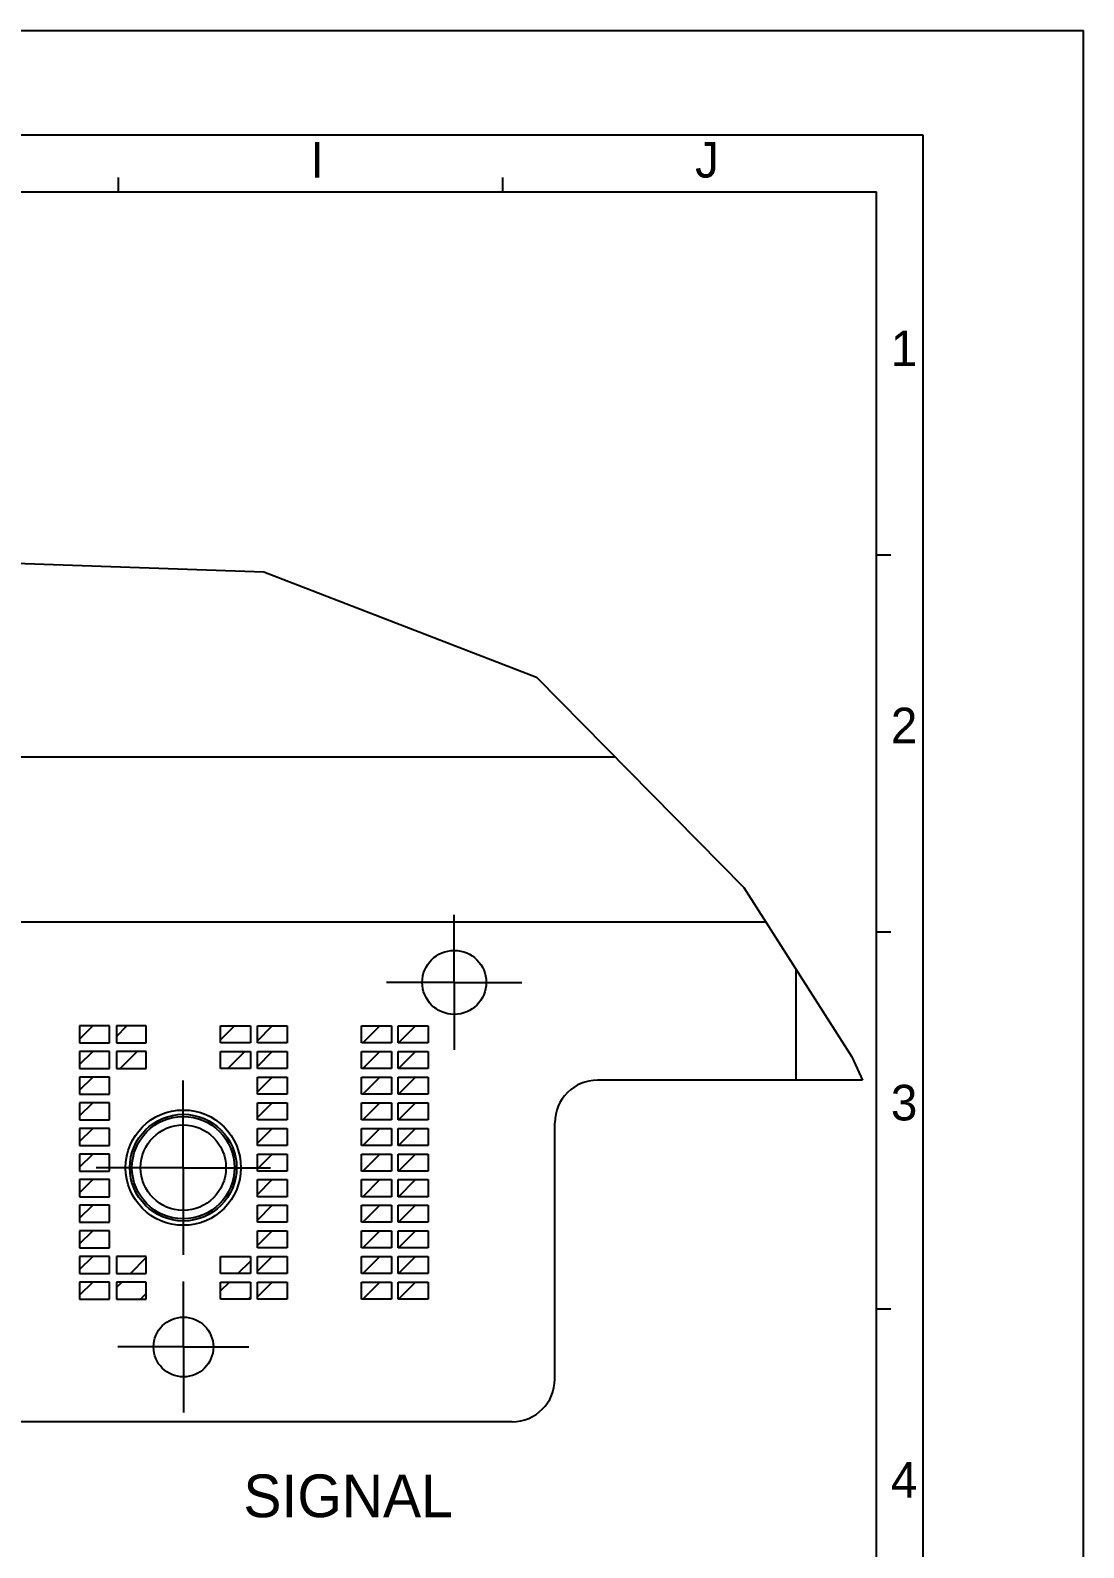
# Model space of a CAD drawing. Header units: millimetres. Extents: x 0 to 594, y 0 to 420.
# Drawn here: x 446 to 594, y 206.8 to 420 of the extents above; entities that cross this region are included whole.
import ezdxf

# ---------------------------------------------------------------- set-up
doc = ezdxf.new("R2010")
doc.units = ezdxf.units.MM
doc.header["$LTSCALE"] = 32.67
doc.linetypes.add('CENTER', pattern=[0.6, 0.375, -0.075, 0.075, -0.075])
doc.layers.get('0').update_dxf_attribs({"linetype": 'CONTINUOUS'})
doc.layers.add('02___PRT_ALL_AXES', color=7, linetype='CONTINUOUS')
doc.styles.add('TEXTSTYLE_2', font='txt')
doc.styles.add('TEXTSTYLE_7', font='ar_wgl__.ttf')

msp = doc.modelspace()

# ---------------------------------------------------------------- linework, layer by layer
at = {"color": 7, "linetype": 'CONTINUOUS'}
for p, q in [((0, 420), (594, 420)), ((594, 0), (594, 420)), ((20.42, 405.31), (571.42, 405.31)), ((571.42, 405.31), (571.42, 20.31)), ((458.42, 397.31), (458.42, 399.31)), ((512.42, 397.31), (512.42, 399.31)), ((26.42, 397.31), (564.92, 397.31)), ((564.92, 28.31), (564.92, 397.31)), ((422.71, 345.87), (478.86, 343.9)), ((564.92, 346.31), (566.92, 346.31)), ((478.86, 343.9), (517.14, 329.08)), ((517.14, 329.08), (546.26, 299.54)), ((281.94, 317.89), (528.18, 317.89)), ((546.26, 299.54), (561.45, 275.76)), ((549.38, 294.67), (265.26, 294.67)), ((564.92, 293.31), (566.92, 293.31)), ((553.62, 272.47), (553.62, 288.01)), ((452.97, 278.25), (454.81, 280.09)), ((457.17, 280.09), (452.97, 280.09)), ((452.97, 280.09), (452.97, 277.69)), ((457.17, 277.69), (457.17, 280.09)), ((458.13, 278.61), (459.61, 280.09)), ((462.33, 280.09), (458.13, 280.09)), ((458.13, 280.09), (458.13, 277.69)), ((462.33, 277.69), (462.33, 280.09)), ((472.77, 280.09), (476.97, 280.09)), ((472.77, 278.13), (474.73, 280.09)), ((472.77, 277.69), (472.77, 280.09)), ((476.97, 280.09), (476.97, 277.69)), ((477.93, 280.09), (482.13, 280.09)), ((477.93, 278.01), (480.01, 280.09)), ((477.93, 277.69), (477.93, 280.09)), ((482.13, 280.09), (482.13, 277.69)), ((492.57, 280.09), (496.77, 280.09)), ((492.57, 277.69), (492.57, 280.09)), ((492.73, 277.69), (495.13, 280.09)), ((496.77, 280.09), (496.77, 277.69)), ((497.73, 280.09), (501.93, 280.09)), ((497.73, 277.69), (497.73, 280.09)), ((497.77, 277.69), (500.17, 280.09)), ((501.93, 280.09), (501.93, 277.69)), ((452.97, 277.69), (457.17, 277.69)), ((458.13, 277.69), (462.33, 277.69)), ((462.25, 277.69), (462.33, 277.77)), ((476.97, 277.69), (472.77, 277.69)), ((482.13, 277.69), (477.93, 277.69)), ((496.77, 277.69), (492.57, 277.69)), ((501.93, 277.69), (497.73, 277.69)), ((452.97, 274.65), (454.81, 276.49)), ((457.17, 276.49), (452.97, 276.49)), ((452.97, 276.49), (452.97, 274.09)), ((457.17, 274.09), (457.17, 276.49)), ((462.33, 276.49), (458.13, 276.49)), ((458.13, 276.49), (458.13, 274.09)), ((458.65, 274.09), (461.05, 276.49)), ((462.33, 274.09), (462.33, 276.49)), ((472.77, 276.49), (476.97, 276.49)), ((472.77, 274.09), (472.77, 276.49)), ((473.77, 274.09), (476.17, 276.49)), ((476.97, 276.49), (476.97, 274.09)), ((477.93, 276.49), (482.13, 276.49)), ((477.93, 274.41), (480.01, 276.49)), ((477.93, 274.09), (477.93, 276.49)), ((482.13, 276.49), (482.13, 274.09)), ((492.57, 276.49), (496.77, 276.49)), ((492.57, 274.09), (492.57, 276.49)), ((492.73, 274.09), (495.13, 276.49)), ((496.77, 276.49), (496.77, 274.09)), ((497.73, 276.49), (501.93, 276.49)), ((497.73, 274.09), (497.73, 276.49)), ((497.77, 274.09), (500.17, 276.49)), ((501.93, 276.49), (501.93, 274.09)), ((561.45, 275.76), (562.92, 272.47)), ((452.97, 274.09), (457.17, 274.09)), ((458.13, 274.09), (462.33, 274.09)), ((476.97, 274.09), (472.77, 274.09)), ((482.13, 274.09), (477.93, 274.09)), ((496.77, 274.09), (492.57, 274.09)), ((501.93, 274.09), (497.73, 274.09)), ((457.17, 272.89), (452.97, 272.89)), ((452.97, 271.05), (454.81, 272.89)), ((452.97, 272.89), (452.97, 270.49)), ((457.17, 270.49), (457.17, 272.89)), ((477.93, 272.89), (482.13, 272.89)), ((477.93, 270.81), (480.01, 272.89)), ((477.93, 270.49), (477.93, 272.89)), ((482.13, 272.89), (482.13, 270.49)), ((492.57, 272.89), (496.77, 272.89)), ((492.57, 270.49), (492.57, 272.89)), ((492.73, 270.49), (495.13, 272.89)), ((496.77, 272.89), (496.77, 270.49)), ((497.73, 272.89), (501.93, 272.89)), ((497.73, 270.49), (497.73, 272.89)), ((497.77, 270.49), (500.17, 272.89)), ((501.93, 272.89), (501.93, 270.49)), ((562.92, 272.47), (525.72, 272.47)), ((452.97, 270.49), (457.17, 270.49)), ((457.17, 269.29), (452.97, 269.29)), ((452.97, 267.45), (454.81, 269.29)), ((452.97, 269.29), (452.97, 266.89)), ((457.17, 266.89), (457.17, 269.29)), ((482.13, 270.49), (477.93, 270.49)), ((477.93, 269.29), (482.13, 269.29)), ((477.93, 267.21), (480.01, 269.29)), ((477.93, 266.89), (477.93, 269.29)), ((482.13, 269.29), (482.13, 266.89)), ((496.77, 270.49), (492.57, 270.49)), ((492.57, 269.29), (496.77, 269.29)), ((492.57, 266.89), (492.57, 269.29)), ((492.73, 266.89), (495.13, 269.29)), ((496.77, 269.29), (496.77, 266.89)), ((501.93, 270.49), (497.73, 270.49)), ((497.73, 269.29), (501.93, 269.29)), ((497.73, 266.89), (497.73, 269.29)), ((497.77, 266.89), (500.17, 269.29)), ((501.93, 269.29), (501.93, 266.89)), ((452.97, 266.89), (457.17, 266.89)), ((482.13, 266.89), (477.93, 266.89)), ((496.77, 266.89), (492.57, 266.89)), ((501.93, 266.89), (497.73, 266.89)), ((457.17, 265.69), (452.97, 265.69)), ((452.97, 263.85), (454.81, 265.69)), ((452.97, 265.69), (452.97, 263.29)), ((457.17, 263.29), (457.17, 265.69)), ((477.93, 265.69), (482.13, 265.69)), ((477.93, 263.61), (480.01, 265.69)), ((477.93, 263.29), (477.93, 265.69)), ((482.13, 265.69), (482.13, 263.29)), ((492.57, 265.69), (496.77, 265.69)), ((492.57, 263.29), (492.57, 265.69)), ((492.73, 263.29), (495.13, 265.69)), ((496.77, 265.69), (496.77, 263.29)), ((497.73, 265.69), (501.93, 265.69)), ((497.73, 263.29), (497.73, 265.69)), ((497.77, 263.29), (500.17, 265.69)), ((501.93, 265.69), (501.93, 263.29)), ((519.72, 230.47), (519.72, 266.47)), ((452.97, 263.29), (457.17, 263.29)), ((482.13, 263.29), (477.93, 263.29)), ((496.77, 263.29), (492.57, 263.29)), ((501.93, 263.29), (497.73, 263.29)), ((457.17, 262.09), (452.97, 262.09)), ((452.97, 260.25), (454.81, 262.09)), ((452.97, 262.09), (452.97, 259.69)), ((457.17, 259.69), (457.17, 262.09)), ((477.93, 262.09), (482.13, 262.09)), ((477.93, 260.01), (480.01, 262.09)), ((477.93, 259.69), (477.93, 262.09)), ((482.13, 262.09), (482.13, 259.69)), ((492.57, 262.09), (496.77, 262.09)), ((492.57, 259.69), (492.57, 262.09)), ((492.73, 259.69), (495.13, 262.09)), ((496.77, 262.09), (496.77, 259.69)), ((497.73, 262.09), (501.93, 262.09)), ((497.73, 259.69), (497.73, 262.09)), ((497.77, 259.69), (500.17, 262.09)), ((501.93, 262.09), (501.93, 259.69)), ((452.97, 259.69), (457.17, 259.69)), ((457.17, 258.49), (452.97, 258.49)), ((452.97, 256.65), (454.81, 258.49)), ((452.97, 258.49), (452.97, 256.09)), ((457.17, 256.09), (457.17, 258.49)), ((482.13, 259.69), (477.93, 259.69)), ((477.93, 258.49), (482.13, 258.49)), ((477.93, 256.41), (480.01, 258.49)), ((477.93, 256.09), (477.93, 258.49)), ((482.13, 258.49), (482.13, 256.09)), ((496.77, 259.69), (492.57, 259.69)), ((492.57, 258.49), (496.77, 258.49)), ((492.57, 256.09), (492.57, 258.49)), ((492.73, 256.09), (495.13, 258.49)), ((496.77, 258.49), (496.77, 256.09)), ((501.93, 259.69), (497.73, 259.69)), ((497.73, 258.49), (501.93, 258.49)), ((497.73, 256.09), (497.73, 258.49)), ((497.77, 256.09), (500.17, 258.49)), ((501.93, 258.49), (501.93, 256.09)), ((452.97, 256.09), (457.17, 256.09)), ((482.13, 256.09), (477.93, 256.09)), ((496.77, 256.09), (492.57, 256.09)), ((501.93, 256.09), (497.73, 256.09)), ((457.17, 254.89), (452.97, 254.89)), ((452.97, 253.05), (454.81, 254.89)), ((452.97, 254.89), (452.97, 252.49)), ((457.17, 252.49), (457.17, 254.89)), ((477.93, 254.89), (482.13, 254.89)), ((477.93, 252.81), (480.01, 254.89)), ((477.93, 252.49), (477.93, 254.89)), ((482.13, 254.89), (482.13, 252.49)), ((492.57, 254.89), (496.77, 254.89)), ((492.57, 252.49), (492.57, 254.89)), ((492.73, 252.49), (495.13, 254.89)), ((496.77, 254.89), (496.77, 252.49)), ((497.73, 254.89), (501.93, 254.89)), ((497.73, 252.49), (497.73, 254.89)), ((497.77, 252.49), (500.17, 254.89)), ((501.93, 254.89), (501.93, 252.49)), ((452.97, 252.49), (457.17, 252.49)), ((482.13, 252.49), (477.93, 252.49)), ((496.77, 252.49), (492.57, 252.49)), ((501.93, 252.49), (497.73, 252.49)), ((457.17, 251.29), (452.97, 251.29)), ((452.97, 249.45), (454.81, 251.29)), ((452.97, 251.29), (452.97, 248.89)), ((457.17, 248.89), (457.17, 251.29)), ((477.93, 251.29), (482.13, 251.29)), ((477.93, 249.21), (480.01, 251.29)), ((477.93, 248.89), (477.93, 251.29)), ((482.13, 251.29), (482.13, 248.89)), ((492.57, 251.29), (496.77, 251.29)), ((492.57, 248.89), (492.57, 251.29)), ((492.73, 248.89), (495.13, 251.29)), ((496.77, 251.29), (496.77, 248.89)), ((497.73, 251.29), (501.93, 251.29)), ((497.73, 248.89), (497.73, 251.29)), ((497.77, 248.89), (500.17, 251.29)), ((501.93, 251.29), (501.93, 248.89)), ((452.97, 248.89), (457.17, 248.89)), ((457.17, 247.69), (452.97, 247.69)), ((452.97, 245.85), (454.81, 247.69)), ((452.97, 247.69), (452.97, 245.29)), ((457.17, 245.29), (457.17, 247.69)), ((462.33, 247.69), (458.13, 247.69)), ((458.13, 247.69), (458.13, 245.29)), ((460.09, 245.29), (462.33, 247.53)), ((462.33, 245.29), (462.33, 247.69)), ((472.77, 247.69), (476.97, 247.69)), ((472.77, 245.29), (472.77, 247.69)), ((476.97, 247.69), (476.97, 245.29)), ((482.13, 248.89), (477.93, 248.89)), ((477.93, 247.69), (482.13, 247.69)), ((477.93, 245.61), (480.01, 247.69)), ((477.93, 245.29), (477.93, 247.69)), ((482.13, 247.69), (482.13, 245.29)), ((496.77, 248.89), (492.57, 248.89)), ((492.57, 247.69), (496.77, 247.69)), ((492.57, 245.29), (492.57, 247.69)), ((492.73, 245.29), (495.13, 247.69)), ((496.77, 247.69), (496.77, 245.29)), ((501.93, 248.89), (497.73, 248.89)), ((497.73, 247.69), (501.93, 247.69)), ((497.73, 245.29), (497.73, 247.69)), ((497.77, 245.29), (500.17, 247.69)), ((501.93, 247.69), (501.93, 245.29)), ((452.97, 245.29), (457.17, 245.29)), ((458.13, 245.29), (462.33, 245.29)), ((476.97, 245.29), (472.77, 245.29)), ((475.21, 245.29), (476.97, 247.05)), ((482.13, 245.29), (477.93, 245.29)), ((496.77, 245.29), (492.57, 245.29)), ((501.93, 245.29), (497.73, 245.29)), ((457.17, 244.09), (452.97, 244.09)), ((452.97, 244.09), (452.97, 241.69)), ((452.97, 242.25), (454.81, 244.09)), ((457.17, 241.69), (457.17, 244.09)), ((462.33, 244.09), (458.13, 244.09)), ((458.13, 244.09), (458.13, 241.69)), ((458.13, 243.33), (458.89, 244.09)), ((462.33, 241.69), (462.33, 244.09)), ((472.77, 244.09), (476.97, 244.09)), ((472.77, 241.69), (472.77, 244.09)), ((472.77, 242.85), (474.01, 244.09)), ((476.97, 244.09), (476.97, 241.69)), ((477.93, 244.09), (482.13, 244.09)), ((477.93, 242.01), (480.01, 244.09)), ((477.93, 241.69), (477.93, 244.09)), ((482.13, 244.09), (482.13, 241.69)), ((492.57, 244.09), (496.77, 244.09)), ((492.57, 241.69), (492.57, 244.09)), ((492.73, 241.69), (495.13, 244.09)), ((496.77, 244.09), (496.77, 241.69)), ((497.73, 244.09), (501.93, 244.09)), ((497.73, 241.69), (497.73, 244.09)), ((497.77, 241.69), (500.17, 244.09)), ((501.93, 244.09), (501.93, 241.69)), ((452.97, 241.69), (457.17, 241.69)), ((458.13, 241.69), (462.33, 241.69)), ((461.53, 241.69), (462.33, 242.49)), ((476.97, 241.69), (472.77, 241.69)), ((476.65, 241.69), (476.97, 242.01)), ((482.13, 241.69), (477.93, 241.69)), ((496.77, 241.69), (492.57, 241.69)), ((501.93, 241.69), (497.73, 241.69)), ((564.92, 240.31), (566.92, 240.31)), ((513.72, 224.47), (317.52, 224.47))]:
    msp.add_line(p, q, dxfattribs=at)
for centre, radius in [((505.59, 286.21), 4.5), ((467.52, 260.17), 8.1), ((467.52, 260.17), 7.5), ((467.52, 260.17), 7.2), ((467.52, 260.17), 6), ((467.55, 234.97), 4.2)]:
    msp.add_circle(centre, radius, dxfattribs=at)
for centre, start, end in [((525.72, 266.47), 90, 180), ((513.72, 230.47), 270, 360)]:
    msp.add_arc(centre, 6, start, end, dxfattribs=at)
at = {"layer": '02___PRT_ALL_AXES', "color": 7, "linetype": 'CENTER'}
for p, q in [((505.59, 286.21), (505.59, 295.71)), ((505.59, 286.21), (496.09, 286.21)), ((505.59, 286.21), (515.09, 286.21)), ((505.59, 286.21), (505.59, 276.71)), ((467.52, 260.17), (467.52, 273.27)), ((467.52, 260.17), (454.42, 260.17)), ((467.52, 260.17), (480.62, 260.17)), ((467.52, 260.17), (467.52, 247.07)), ((467.55, 234.97), (467.55, 244.17)), ((467.55, 234.97), (458.35, 234.97)), ((467.55, 234.97), (476.75, 234.97)), ((467.55, 234.97), (467.55, 225.77))]:
    msp.add_line(p, q, dxfattribs=at)

# ---------------------------------------------------------------- texts
at = {"color": 7, "linetype": 'CONTINUOUS', "attachment_point": 1, "line_spacing_factor": 0.9}
for s, insert, char_height, width, style in [('I', (485.42, 404.31), 5, 5, 'TEXTSTYLE_2'), ('J', (539.42, 404.31), 5, 5, 'TEXTSTYLE_2'), ('1', (566.92, 377.81), 5, 5, 'TEXTSTYLE_2'), ('2', (566.92, 324.81), 5, 5, 'TEXTSTYLE_2'), ('3', (566.92, 271.81), 5, 5, 'TEXTSTYLE_2'), ('4', (566.92, 218.81), 5, 5, 'TEXTSTYLE_2'), ('SIGNAL', (475.97, 217.05), 6, 30.6914, 'TEXTSTYLE_7')]:
    msp.add_mtext(s, dxfattribs=dict(at, insert=insert, char_height=char_height, width=width, style=style))

doc.saveas('drawing.dxf')
